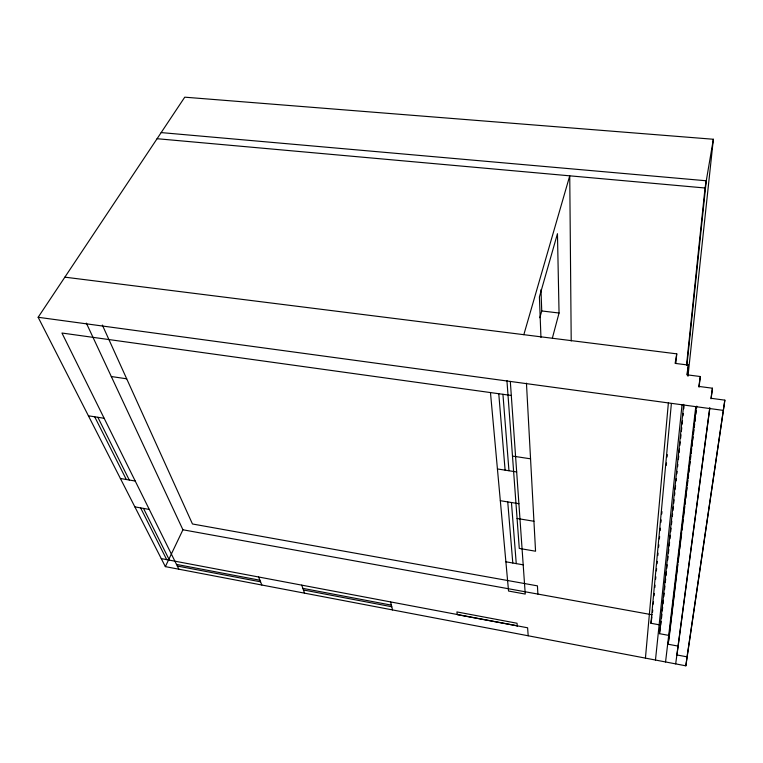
<?xml version="1.0" encoding="UTF-8"?>
<svg xmlns="http://www.w3.org/2000/svg" width="763" height="763" viewBox="0 0 763 763"><rect width="100%" height="100%" fill="white"/><g stroke="black" fill="none" stroke-linecap="round" stroke-linejoin="round"><path stroke-width="1.14" d="M645.431 658.126L668.378 402.921M661.159 621.53L660.777 625.078L650.934 623.276L671.364 403.732M652.499 612.422L652.727 610.047M653.281 604.115L653.5 601.749M654.063 595.817L654.282 593.442M654.835 587.51L655.064 585.145M655.617 579.212L655.837 576.838M656.399 570.905L656.619 568.54M657.057 563.79L657.286 561.415M657.84 555.493L658.059 553.118M658.622 547.185L658.841 544.811M659.394 538.888L659.623 536.513M660.176 530.581L660.396 528.206M660.958 522.283L661.178 519.908M661.731 513.976L661.96 511.601M666.29 465.344L666.519 462.969M667.072 457.047L667.291 454.672M675.856 363.341L676.752 353.851L64.874 277.16M655.474 660.033L682.046 404.781M686.528 365.258L705.041 187.994L713.357 139.257L184.751 97.178L38.15 317.274L165.352 566.632L685.851 665.822L724.85 400.146L711.049 398.296L712.461 388.214L698.832 386.421L700.32 376.531L686.853 374.795L688.417 365.076L675.121 363.388L676.752 353.851M686.919 365.363L706.271 180.774L161.165 132.59M685.851 665.822L687.043 656.857L676.924 654.95L678.154 646.108L668.13 644.23L669.399 635.512L659.47 633.671L683.734 404.342M661.531 617.982L661.912 614.444M662.284 610.896L662.665 607.348M663.037 603.8L663.419 600.262M663.791 596.714L664.172 593.166M664.544 589.618L664.926 586.079M665.298 582.531L665.679 578.983M666.051 575.445L666.433 571.897M666.805 568.349L667.186 564.801M667.692 560.08L668.064 556.532M668.445 552.984L668.817 549.446M669.199 545.898L669.571 542.35M669.952 538.802L670.324 535.264M670.706 531.716L671.078 528.168M671.459 524.62L671.831 521.081M672.337 516.351L672.585 513.985M672.966 510.437L673.338 506.899M673.719 503.351L674.091 499.803M674.597 495.082L674.845 492.717M675.226 489.169L675.598 485.621M676.104 480.9L676.352 478.535M676.857 473.804L677.105 471.439M677.611 466.718L677.859 464.352M678.364 459.622L678.746 456.083M679.118 452.535L679.499 448.987M679.871 445.439L680.253 441.901M680.625 438.353L681.006 434.805M681.378 431.257L681.76 427.719M682.132 424.171L682.513 420.623M683.009 415.902L683.266 413.536M683.762 408.806L684.02 406.441M687.406 374.538L688.417 365.076M687.978 376.283L713.357 139.257M665.555 661.96L695.789 406.65M668.13 644.23L696.438 406.526M669.399 635.512L677.868 564.563M678.154 562.197L679.423 551.554M679.709 549.188L681.683 532.631M681.969 530.266L683.238 519.622M683.514 517.257L684.793 506.613M685.069 504.248L685.498 500.7M685.775 498.334L686.338 493.604M686.624 491.238L687.043 487.691M687.329 485.325L687.892 480.595M688.178 478.229L688.598 474.681M688.884 472.316L689.304 468.768M689.59 466.403L690.153 461.672M690.439 459.316L690.858 455.769M691.144 453.403L691.707 448.673M691.984 446.307L692.413 442.759M692.69 440.394L693.119 436.846M693.395 434.481L693.968 429.75M694.244 427.385L694.673 423.837M694.95 421.472L695.513 416.741M695.799 414.376L696.218 410.828M696.505 408.463L696.791 406.097M699.042 387.175L700.32 376.531M675.684 663.886L709.79 407.719M678.154 646.108L709.8 408.234M711.049 398.82L712.461 388.214M687.043 656.857L724.85 400.146M659.47 633.671L660.453 627.224M650.934 623.276L651.945 616.914M552.393 338.019L559.05 313.021L557.457 233.697L539.412 296.941L540.948 337.418M539.842 317.732L541.74 310.951L540.977 289.682M523.828 334.69L569.742 175.824L571.21 340.975M165.352 566.632L182.929 529.78L86.343 323.111M157.083 138.713L705.041 187.994M541.74 310.951L559.05 313.021M38.15 317.274L723.515 410.418M511.296 395.463L61.946 333.03L178.876 569.208M111.312 376.531L126.696 378.81M512.478 456.074L530.552 458.821M497.428 468.949L516.675 471.944M88.413 415.797L104.159 418.286M500.318 500.7L518.907 503.714M517.076 518.468L533.938 521.263M120.382 478.487L135.223 481.033M505.888 561.797L523.199 564.83M134.87 506.87L149.281 509.436M182.929 529.78L652.279 614.797M517.247 625.832L457.342 614.654L456.903 611.926L517.028 623.247L517.266 626.099M161.251 558.602L527.615 627.796L528.177 635.779M176.491 564.41L259.916 580.223M302.873 588.368L391.371 605.145M177.293 566.022L260.565 581.826M303.436 589.971L391.762 606.747M94.688 416.789L126.305 479.507M140.621 507.9L166.696 559.632M97.845 417.294L129.271 480.013M143.501 508.406L169.424 560.147M102.337 325.038L192.467 523.981L537.438 585.86L537.877 594.072M258.628 576.99L261.843 585.021M301.738 585.135L304.551 593.166M390.589 601.912L392.544 609.933M490.466 392.564L508.549 591.039L525.249 594.072L510.313 381.443M498.773 393.718L505.106 470.151M507.738 501.901L512.793 563.008M502.941 394.299L508.959 470.742M511.448 502.502L516.255 563.619M506.928 380.508L519.279 548.425L535.559 551.22L526.451 383.15"/></g></svg>
